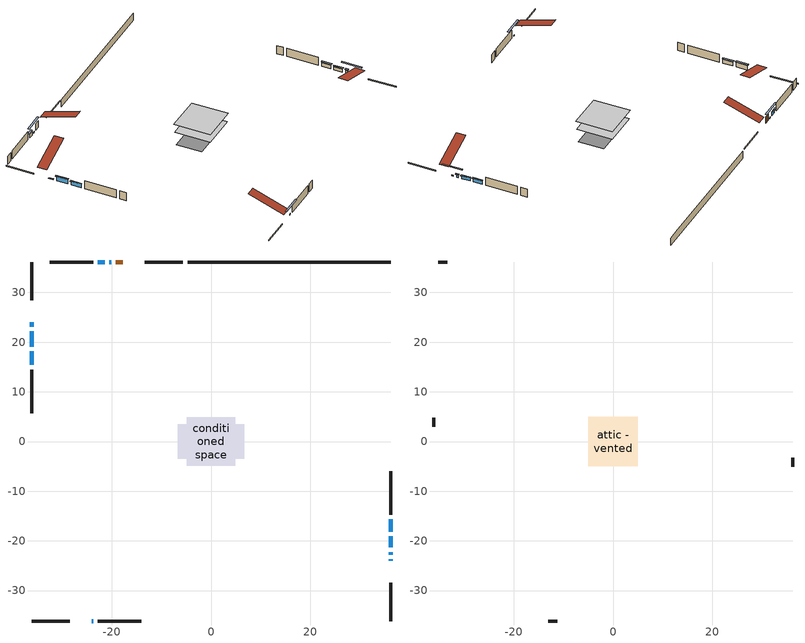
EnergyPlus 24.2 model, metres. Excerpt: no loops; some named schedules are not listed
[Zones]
conditioned space
 floor adiabatic (AdiabaticFloorConstruction): -4.88,-4.88 -4.88,4.88 4.88,4.88 4.88,-4.88 z0.5
 floor foundation (Slab1 construction): -6.71,-3.51 -6.71,3.51 6.71,3.51 6.71,-3.51 z-1.7
 wall outside (RimJoist1 construction): -5.64,36.13 -13.3,36.13 / -36.13,-36.13 -28.47,-36.13 / -36.13,36.13 -36.13,28.47 / 36.13,-36.13 36.13,-28.47 z0.5:0.8
 wall outside (AdiabaticWallConstruction 1): -17.73,36.13 -19.16,36.13 z0.5:2.53
 wall outside (AdiabaticWallConstruction): -36.13,24.04 -36.13,23.13 z0.5:0.6; -36.13,22.2 -36.13,19.1 z0.5:1.87; 36.13,-24.05 36.13,-23.69 / -20.09,36.13 -20.45,36.13 / -24.05,-36.13 -23.69,-36.13 z0.5:0.79; 36.13,-22.76 36.13,-22.25 z0.5:1.42; 36.13,-21.33 36.13,-19.06 z0.5:1.43; 36.13,-18.13 36.13,-15.69 z0.5:1.62; -21.37,36.13 -22.77,36.13 z0.5:1.65; -36.13,18.17 -36.13,15.41 z0.5:1.63
 wall outside (Wall1 construction): -23.7,36.13 -32.46,36.13 / -22.76,-36.13 -14.01,-36.13 / -36.13,14.49 -36.13,5.73 / 36.13,-14.76 36.13,-6 z0.5:2.94
 wall foundation (FoundationWall1 construction): -4.72,36.13,-1.7 -4.72,36.13,0.5 32.04,36.13,0.5 32.04,36.13,0.43 36.13,36.13,0.43 36.13,36.13,-1.7
 window (WindowConstruction 5): -36.13,24.04 -36.13,23.13 z0.5:0.6
 window (WindowConstruction 4): -36.13,22.2 -36.13,19.1 z0.5:1.87
 window (WindowConstruction 7): 36.13,-24.04 36.13,-23.69 z0.5:0.79
 window (WindowConstruction 8): -20.09,36.13 -20.44,36.13 z0.5:0.79
 window (WindowConstruction 9): -24.04,-36.13 -23.69,-36.13 z0.5:0.79
 window (WindowConstruction 6): 36.13,-22.76 36.13,-22.25 z0.5:1.41
 window (WindowConstruction): 36.13,-21.32 36.13,-19.06 z0.5:1.43
 window (WindowConstruction 1): 36.13,-18.13 36.13,-15.69 z0.5:1.62
 window (WindowConstruction 2): -21.37,36.13 -22.77,36.13 z0.5:1.65
 window (WindowConstruction 3): -36.13,18.17 -36.13,15.41 z0.5:1.63
 door (Door): -17.73,36.13 -19.16,36.13 z0.5:2.53
 ceiling adiabatic (AdiabaticFloorConstruction): 4.88,-4.88 4.88,4.88 -4.88,4.88 -4.88,-4.88 z0.5
attic - vented
 floor to conditioned space (Floor1 construction Reversed): -5.01,-5.01 -5.01,5.01 5.01,5.01 5.01,-5.01 z2.94
 wall outside (Wall2 construction): -33.39,36.13 -35.2,36.13 / -13.08,-36.13 -11.27,-36.13 / -36.13,4.8 -36.13,2.99 / 36.13,-5.07 36.13,-3.26 z0.5:2.94
 roof outside (Roof1 construction): -16.8,36.13,2.94 -16.8,26.37,6.19 -14.23,26.37,6.19 -14.23,36.13,2.94; -24.97,-36.13,2.94 -24.97,-26.37,6.19 -27.54,-26.37,6.19 -27.54,-36.13,2.94; -36.13,24.97,2.94 -26.37,24.97,6.19 -26.37,27.54,6.19 -36.13,27.54,2.94; 36.13,-24.97,2.94 26.37,-24.97,6.19 26.37,-27.54,6.19 36.13,-27.54,2.94
shading: -36.13,22.93 -36.13,24.24 -36.54,24.24 -36.54,22.93 z0.8; -36.13,18.9 -36.13,22.4 -36.54,22.4 -36.54,18.9 z2.07; 36.13,-21.05 36.13,-26.68 36.54,-26.68 36.54,-21.05 z3.43; -23.08,36.13 -17.45,36.13 -17.45,36.54 -23.08,36.54 z3.43; -21.05,-36.13 -26.68,-36.13 -26.68,-36.54 -21.05,-36.54 z3.43; 36.13,-22.05 36.13,-22.96 36.54,-22.96 36.54,-22.05 z1.62; 36.13,-18.86 36.13,-21.53 36.54,-21.53 36.54,-18.86 z1.63; 36.13,-15.49 36.13,-18.33 36.54,-18.33 36.54,-15.49 z1.82; -22.97,36.13 -21.17,36.13 -21.17,36.54 -22.97,36.54 z1.85; -36.13,15.21 -36.13,18.37 -36.54,18.37 -36.54,15.21 z1.83
[Building]
Building 1: Terrain=Suburbs
[Site:Location]
Saskatoon Intl AP_SK: Latitude {deg}=52.17; Longitude {deg}=-106.7; Time Zone {hr}=-6; Elevation {m}=504; Keep Site Location Information=Yes
[Site:GroundTemperature:Shallow]
-3.29371, -5.9198, -6.13011, -4.88389, 0.118965, 5.09852, 9.41553, 12.1502, 12.3826, 10.1583, 5.95142, 1.12462
[Site:WaterMainsTemperature]
Calculation Method=Schedule; Temperature Schedule=mains temperature schedule
[Material] Roughness=Rough; Thermal Absorptance=0.9
Name | Thickness {m} | Conductivity {W/m-K} | Density {kg/m3} | Specific Heat {J/kg-K} | Solar Absorptance | Visible Absorptance
asphalt or fiberglass shingles | 0.00635 | 0.162714 | 1121.4 | 1465.45 | 0.84 | 0.84
ceiling loosefill ins | 0.254 | 0.0480833 | 16.02 | 1046.75 | 0.7 | 0.7
ceiling stud and cavity | 0.1397 | 0.566682 | 65.682 | 1177.47 | 0.7 | 0.7
concrete 4.0 in. | 0.1016 | 1.803125 | 2242.8 | 837.4 | 0.7 | 0.7
concrete 8.0 in. | 0.2032 | 1.803125 | 2242.8 | 837.4 | 0.7 | 0.7
door material | 0.04445 | 0.20624 | 512.64 | 1214.23 | 0.7 | 0.7
exterior vertical ins | 0.00886667 | 0.029427 | 32.04 | 1214.23 | 0.7 | 0.7
floor covering | 0.0127 | 0.0433444 | 54.468 | 1339.84 | 0.6 | 0.6
floor rigid ins; wall rigid ins | 0.512978 | 0.029427 | 32.04 | 1214.23 | 0.7 | 0.7
floor stud and cavity | 0.1397 | 1.75129 | 37.0049 | 1207.88 | 0.7 | 0.7
furniture material conditioned space 1 | 0.1524 | 0.115458 | 640.8 | 1214.23 | 0.6 | 0.6
gypsum board | 0.0127 | 0.160291 | 801 | 837.4 | 0.6 | 0.6
gypsum board 1 | 0.0127 | 0.160291 | 801 | 837.4 | 0.7 | 0.7
osb sheathing 0.5 in. | 0.0127 | 0.115458 | 512.64 | 1214.23 | 0.7 | 0.7
osb sheathing 0.75 in. | 0.01905 | 0.115458 | 512.64 | 1214.23 | 0.7 | 0.7
osb sheathing 2.0 in. | 0.0508 | 0.115458 | 512.64 | 1214.23 | 0.7 | 0.7
rim joist stud and cavity | 0.0508 | 0.0451784 | 125.044 | 1163.47 | 0.6 | 0.6
wall stud and cavity | 0.1397 | 0.114984 | 139.0536 | 1170.24 | 0.7 | 0.7
wall stud and cavity 1 | 0.0889 | 6.1454 | 50.32683 | 1063.81 | 0.6 | 0.6
wall stud and cavity 2 | 0.0889 | 0.380278 | 52.3479 | 1209.89 | 0.7 | 0.7
wall stud and cavity 3 | 0.0889 | 0.391764 | 83.0341 | 1211.67 | 0.7 | 0.7
wood siding | 0.0254 | 0.102417 | 544.68 | 1172.36 | 0.4 | 0.4
wood siding 1 | 0.00254 | 0.102417 | 544.68 | 1172.36 | 0.4 | 0.4
wood siding 2; wood siding 3; wood siding 4 | 0.0254 | 0.102417 | 544.68 | 1172.36 | 0.7 | 0.7
[WindowMaterial:SimpleGlazingSystem]
Name | U-Factor {W/m2-K} | Solar Heat Gain Coefficient
WindowMaterial | 3.28075 | 0.65
WindowMaterial 1 | 2.90203 | 0.68
WindowMaterial 2 | 3.276206 | 0.67
WindowMaterial 3 | 2.88499 | 0.7
WindowMaterial 4 | 3.18479 | 0.15
WindowMaterial 5 | 5.2601 | 0.67
WindowMaterial 6 | 4.38001 | 0.49
WindowMaterial 7 | 2.90827 | 0.43
[Construction]
AdiabaticFloorConstruction: floor stud and cavity, floor rigid ins, osb sheathing 0.75 in., floor covering
AdiabaticWallConstruction: wood siding 3, wall rigid ins, wall stud and cavity 2, gypsum board
AdiabaticWallConstruction 1: wood siding 4, wall rigid ins, wall stud and cavity 2, gypsum board
Door: door material
Floor1 construction Reversed: gypsum board, ceiling stud and cavity, ceiling loosefill ins
FoundationWall1 construction: concrete 8.0 in., gypsum board 1
furniture construction conditioned space 1: furniture material conditioned space 1
PartitionWallConstruction: gypsum board, wall stud and cavity 3, gypsum board
RimJoist1 construction: wood siding 2, osb sheathing 2.0 in., rim joist stud and cavity
Roof1 construction: asphalt or fiberglass shingles
Slab1 construction: concrete 4.0 in.
Wall1 construction: wood siding, osb sheathing 0.5 in., wall stud and cavity, gypsum board
Wall2 construction: wood siding 1, wall stud and cavity 1
WindowConstruction: WindowMaterial
WindowConstruction 1: WindowMaterial 1
WindowConstruction 2; WindowConstruction 3: WindowMaterial 2
WindowConstruction 4: WindowMaterial 3
WindowConstruction 5: WindowMaterial 4
WindowConstruction 6: WindowMaterial 5
WindowConstruction 7: WindowMaterial 6
WindowConstruction 8; WindowConstruction 9: WindowMaterial 7
[Zone] Multiplier=1; Part of Total Floor Area=Yes
Name | Volume {m3}
attic - vented | 52.9737
conditioned space | 473.3
[Space]
Name | Zone | Volume {m3}
attic - vented 1 | attic - vented | 52.9737
conditioned space 1 | conditioned space | 473.3
[ZoneInfiltration:EffectiveLeakageArea]
infil attic - vented 1: Zone or Space=attic - vented 1; Schedule=Always On Discrete; Effective Air Leakage Area {cm2}=3440.23; Stack Coefficient=0.000395714; Wind Coefficient=1.34404e-05
[ZoneMixing]
whole house fan mix: Zone or Space=attic - vented; Schedule=Always On Continuous; Design Flow Rate Calculation Method=Flow/Zone; Design Flow Rate {m3/s}=0; Source Zone or Space=conditioned space
[SurfaceProperty:ExposedFoundationPerimeter]
Slab1: Exposed Perimeter Calculation Method=TotalExposedPerimeter; Total Exposed Perimeter {m}=40.844
[InternalMass] Zone or ZoneList=conditioned space; Space or SpaceList=conditioned space 1
Name | Construction | Surface Area {m2}
furniture mass conditioned space 1 | furniture construction conditioned space 1 | 75.728
partition wall mass | PartitionWallConstruction | 189.32
[Lights]
interior lighting: Zone or ZoneList or Space or SpaceList=conditioned space 1; Schedule=interior lighting schedule; Design Level Calculation Method=LightingLevel; Lighting Level {W}=343.2; Return Air Fraction=0; Fraction Radiant=0.6; Fraction Visible=0.2; Fraction Replaceable=1
[People]
occupants: Zone or ZoneList or Space or SpaceList=conditioned space 1; Number of People Schedule=occupants schedule; Number of People Calculation Method=People; Number of People=3; Fraction Radiant=0.314171; Sensible Heat Fraction=0.56303; Activity Level Schedule=occupants activity schedule; Carbon Dioxide Generation Rate {m3/s-W}=0; Enable ASHRAE 55 Comfort Warnings=No; Mean Radiant Temperature Calculation Type=EnclosureAveraged
[ElectricEquipment] Zone or ZoneList or Space or SpaceList=conditioned space 1; Design Level Calculation Method=EquipmentLevel
Name | Schedule | Design Level {W} | Fraction Latent | Fraction Radiant | Fraction Lost
clothes dryer | clothes dryer schedule | 140.772 | 0.015 | 0.081 | 0.85
clothes washer | clothes washer schedule | 32.1985 | 0.03 | 0.162 | 0.7
cooking range | cooking range schedule | 215.147 | 0.08 | 0.432 | 0.2
dishwasher | dishwasher schedule | 66.8632 | 0.3 | 0.18 | 0.4
fridge | fridge schedule | 72.9452 | 0 | 0.6 | 0
mech vent house fan | mech vent house fan schedule | 14.2 | 0 | 0 | 1
mech vent house fan cfis | mech vent house fan cfis schedule | 0 | 0 | 0 | 0
misc plug loads | misc plug loads schedule | 494.7 | 0.045 | 0.513 | 0.1
whole house fan | Always On Discrete | 0 | 0 | 0 | 1
[OtherEquipment] Zone or ZoneList or Space or SpaceList=conditioned space 1; Design Level Calculation Method=EquipmentLevel
Name | Fuel Type | Schedule | Design Level {W} | Fraction Latent | Fraction Radiant | Fraction Lost
clothes dryer 1 | Electricity | clothes dryer schedule | 0 | 0.015 | 0.081 | 0.85
cooking range 1 | Electricity | cooking range schedule | 0 | 0.08 | 0.432 | 0.2
general water use latent | None | general water use schedule | 62.594 | 1 | 0 | 0
general water use sensible | None | general water use schedule | -61.6891 | 0 | 0.6 | 0
mech vent house fan latent load | None | Always On Discrete | 0 | 1 | 0 | 0
mech vent house fan sensible load | None | Always On Discrete | 0 | 0 | 0 | 0
water heater energy adjustment1 | NaturalGas | Always On Discrete | 0.01 | 0 | 0 | 1
[ZoneInfiltration:DesignFlowRate] Zone or ZoneList or Space or SpaceList=conditioned space 1; Schedule=Always On Discrete; Design Flow Rate Calculation Method=Flow/Zone; Design Flow Rate {m3/s}=0
infil flow; natural vent flow; whole house fan flow
[AvailabilityManager:Scheduled]
furnace airloop Availability Manager: Schedule=Always On Discrete
[Foundation:Kiva]
Foundation Kiva 1: Initial Indoor Air Temperature {C}=21; Wall Height Above Grade {m}=0.499994; Wall Depth Below Slab {m}=0.2032; Custom Block Material Name 1=exterior vertical ins; Custom Block Depth 1 {m}=2.19999; Custom Block X Position 1 {m}=0.2159; Custom Block Z Position 1 {m}=0
[Foundation:Kiva:Settings]
Soil Conductivity {W/m-K}=0.849921; Soil Density {kg/m3}=1842.3; Soil Specific Heat {J/kg-K}=418.7; Ground Solar Absorptivity=0.9; Ground Thermal Absorptivity=0.9; Ground Surface Roughness {m}=0.03; Far-Field Width {m}=40; Deep-Ground Boundary Condition=ZeroFlux; Deep-Ground Depth {m}=40; Minimum Cell Dimension {m}=0.2; Maximum Cell Growth Coefficient=3; Simulation Timestep=Timestep
[Exterior:Lights]
exterior lighting: Schedule=exterior lighting schedule; Design Level {W}=75.6
[EnergyManagementSystem:GlobalVariable]
furnace_airloop_Fan_RTF
infil_program_Qfan
infil_program_Qinf
natural_vent_program_Qnv
natural_vent_program_Qwhf
[EnergyManagementSystem:Sensor]
Name | Output:Variable or Output:Meter Index Key | Output:Variable or Output:Meter
airflow_gain | infil flow | Infiltration Sensible Heat Gain Energy
airflow_gain_1 | natural vent flow | Infiltration Sensible Heat Gain Energy
airflow_gain_2 | whole house fan flow | Infiltration Sensible Heat Gain Energy
airflow_loss | infil flow | Infiltration Sensible Heat Loss Energy
airflow_loss_1 | natural vent flow | Infiltration Sensible Heat Loss Energy
airflow_loss_2 | whole house fan flow | Infiltration Sensible Heat Loss Energy
clg_load_cond |  | Cooling:EnergyTransfer:Zone:CONDITIONED SPACE
clg_sp_s; clg_sp_s_1 | cooling setpoint | Schedule Value
clothes_dryer_exhaust_0_sch_s | clothes dryer exhaust 0 schedule | Schedule Value
cool_season | cooling season schedule | Schedule Value
htg_load_cond |  | Heating:EnergyTransfer:Zone:CONDITIONED SPACE
htg_sp_s; htg_sp_s_1 | heating setpoint | Schedule Value
ig_ee_conv | clothes dryer | Electric Equipment Convective Heating Energy
ig_ee_conv_2 | cooking range | Electric Equipment Convective Heating Energy
ig_ee_conv_4 | fridge | Electric Equipment Convective Heating Energy
ig_ee_conv_5 | misc plug loads | Electric Equipment Convective Heating Energy
ig_ee_conv_6 | whole house fan | Electric Equipment Convective Heating Energy
ig_ee_rad | clothes dryer | Electric Equipment Radiant Heating Energy
ig_ee_rad_2 | cooking range | Electric Equipment Radiant Heating Energy
ig_ee_rad_4 | fridge | Electric Equipment Radiant Heating Energy
ig_ee_rad_5 | misc plug loads | Electric Equipment Radiant Heating Energy
ig_ee_rad_6 | whole house fan | Electric Equipment Radiant Heating Energy
ig_lgt_conv | interior lighting | Lights Convective Heating Energy
ig_lgt_rad | interior lighting | Lights Radiant Heating Energy
ig_lgt_vis | interior lighting | Lights Visible Radiation Heating Energy
ig_oe_conv | clothes dryer 1 | Other Equipment Convective Heating Energy
ig_oe_conv_1 | cooking range 1 | Other Equipment Convective Heating Energy
ig_oe_conv_2 | general water use latent | Other Equipment Convective Heating Energy
ig_oe_conv_3 | general water use sensible | Other Equipment Convective Heating Energy
ig_oe_conv_4 | water heater energy adjustment1 | Other Equipment Convective Heating Energy
ig_oe_rad | clothes dryer 1 | Other Equipment Radiant Heating Energy
ig_oe_rad_1 | cooking range 1 | Other Equipment Radiant Heating Energy
ig_oe_rad_2 | general water use latent | Other Equipment Radiant Heating Energy
ig_oe_rad_3 | general water use sensible | Other Equipment Radiant Heating Energy
ig_oe_rad_4 | water heater energy adjustment1 | Other Equipment Radiant Heating Energy
ig_ppl_conv | occupants | People Convective Heating Energy
ig_ppl_rad | occupants | People Radiant Heating Energy
im_conv | furniture mass conditioned space 1 | Surface Inside Face Convection Heat Gain Energy
im_conv_1 | partition wall mass | Surface Inside Face Convection Heat Gain Energy
im_ig | furniture mass conditioned space 1 | Surface Inside Face Internal Gains Radiation Heat Gain Energy
im_ig_1 | partition wall mass | Surface Inside Face Internal Gains Radiation Heat Gain Energy
im_lgt | furniture mass conditioned space 1 | Surface Inside Face Lights Radiation Heat Gain Energy
im_lgt_1 | partition wall mass | Surface Inside Face Lights Radiation Heat Gain Energy
im_sol | furniture mass conditioned space 1 | Surface Inside Face Solar Radiation Heat Gain Energy
im_sol_1 | partition wall mass | Surface Inside Face Solar Radiation Heat Gain Energy
im_surf | furniture mass conditioned space 1 | Surface Inside Face Net Surface Thermal Radiation Heat Gain Energy
im_surf_1 | partition wall mass | Surface Inside Face Net Surface Thermal Radiation Heat Gain Energy
mv_conv | mech vent house fan | Electric Equipment Convective Heating Energy
mv_conv_1 | mech vent house fan cfis | Electric Equipment Convective Heating Energy
mv_conv_2 | mech vent house fan latent load | Other Equipment Convective Heating Energy
mv_conv_3 | mech vent house fan sensible load | Other Equipment Convective Heating Energy
mv_rad | mech vent house fan | Electric Equipment Radiant Heating Energy
mv_rad_1 | mech vent house fan cfis | Electric Equipment Radiant Heating Energy
mv_rad_2 | mech vent house fan latent load | Other Equipment Radiant Heating Energy
mv_rad_3 | mech vent house fan sensible load | Other Equipment Radiant Heating Energy
natural_vent_s | natural vent schedule | Schedule Value
out_pb_s |  | Site Outdoor Air Barometric Pressure
out_wt_s |  | Site Outdoor Air Humidity Ratio
site_vw_s |  | Site Wind Speed
ss_back_out | Window1 | Surface Window Shortwave from Zone Back Out Window Heat Transfer Rate
ss_back_out_1 | Window11 | Surface Window Shortwave from Zone Back Out Window Heat Transfer Rate
ss_back_out_2 | Window12 | Surface Window Shortwave from Zone Back Out Window Heat Transfer Rate
ss_back_out_3 | Window13 | Surface Window Shortwave from Zone Back Out Window Heat Transfer Rate
ss_back_out_4 | Window14 | Surface Window Shortwave from Zone Back Out Window Heat Transfer Rate
ss_back_out_5 | Window4 | Surface Window Shortwave from Zone Back Out Window Heat Transfer Rate
ss_back_out_6 | Window5 | Surface Window Shortwave from Zone Back Out Window Heat Transfer Rate
ss_back_out_7 | Window7 | Surface Window Shortwave from Zone Back Out Window Heat Transfer Rate
ss_back_out_8 | Window8 | Surface Window Shortwave from Zone Back Out Window Heat Transfer Rate
ss_back_out_9 | Window9 | Surface Window Shortwave from Zone Back Out Window Heat Transfer Rate
ss_conv | Door1 | Surface Inside Face Convection Heat Gain Energy
ss_conv_1 | Window1 | Surface Inside Face Convection Heat Gain Energy
ss_conv_10 | Window9 | Surface Inside Face Convection Heat Gain Energy
ss_conv_2 | Window11 | Surface Inside Face Convection Heat Gain Energy
ss_conv_3 | Window12 | Surface Inside Face Convection Heat Gain Energy
ss_conv_4 | Window13 | Surface Inside Face Convection Heat Gain Energy
ss_conv_5 | Window14 | Surface Inside Face Convection Heat Gain Energy
ss_conv_6 | Window4 | Surface Inside Face Convection Heat Gain Energy
ss_conv_7 | Window5 | Surface Inside Face Convection Heat Gain Energy
ss_conv_8 | Window7 | Surface Inside Face Convection Heat Gain Energy
ss_conv_9 | Window8 | Surface Inside Face Convection Heat Gain Energy
ss_ig | Door1 | Surface Inside Face Internal Gains Radiation Heat Gain Energy
ss_ig_1 | Window1 | Surface Inside Face Internal Gains Radiation Heat Gain Energy
ss_ig_10 | Window9 | Surface Inside Face Internal Gains Radiation Heat Gain Energy
ss_ig_2 | Window11 | Surface Inside Face Internal Gains Radiation Heat Gain Energy
ss_ig_3 | Window12 | Surface Inside Face Internal Gains Radiation Heat Gain Energy
ss_ig_4 | Window13 | Surface Inside Face Internal Gains Radiation Heat Gain Energy
ss_ig_5 | Window14 | Surface Inside Face Internal Gains Radiation Heat Gain Energy
ss_ig_6 | Window4 | Surface Inside Face Internal Gains Radiation Heat Gain Energy
ss_ig_7 | Window5 | Surface Inside Face Internal Gains Radiation Heat Gain Energy
ss_ig_8 | Window7 | Surface Inside Face Internal Gains Radiation Heat Gain Energy
ss_ig_9 | Window8 | Surface Inside Face Internal Gains Radiation Heat Gain Energy
ss_lgt | Door1 | Surface Inside Face Lights Radiation Heat Gain Energy
ss_sol | Door1 | Surface Inside Face Solar Radiation Heat Gain Energy
ss_surf | Door1 | Surface Inside Face Net Surface Thermal Radiation Heat Gain Energy
ss_surf_1 | Window1 | Surface Inside Face Net Surface Thermal Radiation Heat Gain Energy
ss_surf_10 | Window9 | Surface Inside Face Net Surface Thermal Radiation Heat Gain Energy
ss_surf_2 | Window11 | Surface Inside Face Net Surface Thermal Radiation Heat Gain Energy
ss_surf_3 | Window12 | Surface Inside Face Net Surface Thermal Radiation Heat Gain Energy
ss_surf_4 | Window13 | Surface Inside Face Net Surface Thermal Radiation Heat Gain Energy
ss_surf_5 | Window14 | Surface Inside Face Net Surface Thermal Radiation Heat Gain Energy
ss_surf_6 | Window4 | Surface Inside Face Net Surface Thermal Radiation Heat Gain Energy
ss_surf_7 | Window5 | Surface Inside Face Net Surface Thermal Radiation Heat Gain Energy
ss_surf_8 | Window7 | Surface Inside Face Net Surface Thermal Radiation Heat Gain Energy
ss_surf_9 | Window8 | Surface Inside Face Net Surface Thermal Radiation Heat Gain Energy
ss_trans_in | Window1 | Surface Window Transmitted Solar Radiation Rate
ss_trans_in_1 | Window11 | Surface Window Transmitted Solar Radiation Rate
ss_trans_in_2 | Window12 | Surface Window Transmitted Solar Radiation Rate
ss_trans_in_3 | Window13 | Surface Window Transmitted Solar Radiation Rate
ss_trans_in_4 | Window14 | Surface Window Transmitted Solar Radiation Rate
ss_trans_in_5 | Window4 | Surface Window Transmitted Solar Radiation Rate
ss_trans_in_6 | Window5 | Surface Window Transmitted Solar Radiation Rate
ss_trans_in_7 | Window7 | Surface Window Transmitted Solar Radiation Rate
ss_trans_in_8 | Window8 | Surface Window Transmitted Solar Radiation Rate
ss_trans_in_9 | Window9 | Surface Window Transmitted Solar Radiation Rate
ss_trans_out | Window1 | Surface Inside Face Initial Transmitted Diffuse Transmitted Out Window Solar Radiation Rate
ss_trans_out_1 | Window11 | Surface Inside Face Initial Transmitted Diffuse Transmitted Out Window Solar Radiation Rate
ss_trans_out_2 | Window12 | Surface Inside Face Initial Transmitted Diffuse Transmitted Out Window Solar Radiation Rate
ss_trans_out_3 | Window13 | Surface Inside Face Initial Transmitted Diffuse Transmitted Out Window Solar Radiation Rate
ss_trans_out_4 | Window14 | Surface Inside Face Initial Transmitted Diffuse Transmitted Out Window Solar Radiation Rate
ss_trans_out_5 | Window4 | Surface Inside Face Initial Transmitted Diffuse Transmitted Out Window Solar Radiation Rate
ss_trans_out_6 | Window5 | Surface Inside Face Initial Transmitted Diffuse Transmitted Out Window Solar Radiation Rate
ss_trans_out_7 | Window7 | Surface Inside Face Initial Transmitted Diffuse Transmitted Out Window Solar Radiation Rate
ss_trans_out_8 | Window8 | Surface Inside Face Initial Transmitted Diffuse Transmitted Out Window Solar Radiation Rate
ss_trans_out_9 | Window9 | Surface Inside Face Initial Transmitted Diffuse Transmitted Out Window Solar Radiation Rate
s_conv | Floor1 | Surface Inside Face Convection Heat Gain Energy
s_conv_1 | FoundationWall1 | Surface Inside Face Convection Heat Gain Energy
s_conv_10 | Wall1:180 | Surface Inside Face Convection Heat Gain Energy
s_conv_11 | Wall1:270 | Surface Inside Face Convection Heat Gain Energy
s_conv_12 | Wall1:90 | Surface Inside Face Convection Heat Gain Energy
s_conv_2 | inferred conditioned ceiling | Surface Inside Face Convection Heat Gain Energy
s_conv_3 | inferred conditioned floor | Surface Inside Face Convection Heat Gain Energy
s_conv_4 | RimJoist1:0 | Surface Inside Face Convection Heat Gain Energy
s_conv_5 | RimJoist1:180 | Surface Inside Face Convection Heat Gain Energy
s_conv_6 | RimJoist1:270 | Surface Inside Face Convection Heat Gain Energy
s_conv_7 | RimJoist1:90 | Surface Inside Face Convection Heat Gain Energy
s_conv_8 | Slab1 | Surface Inside Face Convection Heat Gain Energy
s_conv_9 | Wall1:0 | Surface Inside Face Convection Heat Gain Energy
s_ig | Floor1 | Surface Inside Face Internal Gains Radiation Heat Gain Energy
s_ig_1 | FoundationWall1 | Surface Inside Face Internal Gains Radiation Heat Gain Energy
s_ig_10 | Wall1:180 | Surface Inside Face Internal Gains Radiation Heat Gain Energy
s_ig_11 | Wall1:270 | Surface Inside Face Internal Gains Radiation Heat Gain Energy
s_ig_12 | Wall1:90 | Surface Inside Face Internal Gains Radiation Heat Gain Energy
s_ig_2 | inferred conditioned ceiling | Surface Inside Face Internal Gains Radiation Heat Gain Energy
s_ig_3 | inferred conditioned floor | Surface Inside Face Internal Gains Radiation Heat Gain Energy
s_ig_4 | RimJoist1:0 | Surface Inside Face Internal Gains Radiation Heat Gain Energy
s_ig_5 | RimJoist1:180 | Surface Inside Face Internal Gains Radiation Heat Gain Energy
s_ig_6 | RimJoist1:270 | Surface Inside Face Internal Gains Radiation Heat Gain Energy
s_ig_7 | RimJoist1:90 | Surface Inside Face Internal Gains Radiation Heat Gain Energy
s_ig_8 | Slab1 | Surface Inside Face Internal Gains Radiation Heat Gain Energy
s_ig_9 | Wall1:0 | Surface Inside Face Internal Gains Radiation Heat Gain Energy
s_lgt | Floor1 | Surface Inside Face Lights Radiation Heat Gain Energy
s_lgt_1 | FoundationWall1 | Surface Inside Face Lights Radiation Heat Gain Energy
s_lgt_10 | Wall1:180 | Surface Inside Face Lights Radiation Heat Gain Energy
s_lgt_11 | Wall1:270 | Surface Inside Face Lights Radiation Heat Gain Energy
s_lgt_12 | Wall1:90 | Surface Inside Face Lights Radiation Heat Gain Energy
s_lgt_2 | inferred conditioned ceiling | Surface Inside Face Lights Radiation Heat Gain Energy
s_lgt_3 | inferred conditioned floor | Surface Inside Face Lights Radiation Heat Gain Energy
s_lgt_4 | RimJoist1:0 | Surface Inside Face Lights Radiation Heat Gain Energy
s_lgt_5 | RimJoist1:180 | Surface Inside Face Lights Radiation Heat Gain Energy
s_lgt_6 | RimJoist1:270 | Surface Inside Face Lights Radiation Heat Gain Energy
s_lgt_7 | RimJoist1:90 | Surface Inside Face Lights Radiation Heat Gain Energy
s_lgt_8 | Slab1 | Surface Inside Face Lights Radiation Heat Gain Energy
s_lgt_9 | Wall1:0 | Surface Inside Face Lights Radiation Heat Gain Energy
s_sol | Floor1 | Surface Inside Face Solar Radiation Heat Gain Energy
